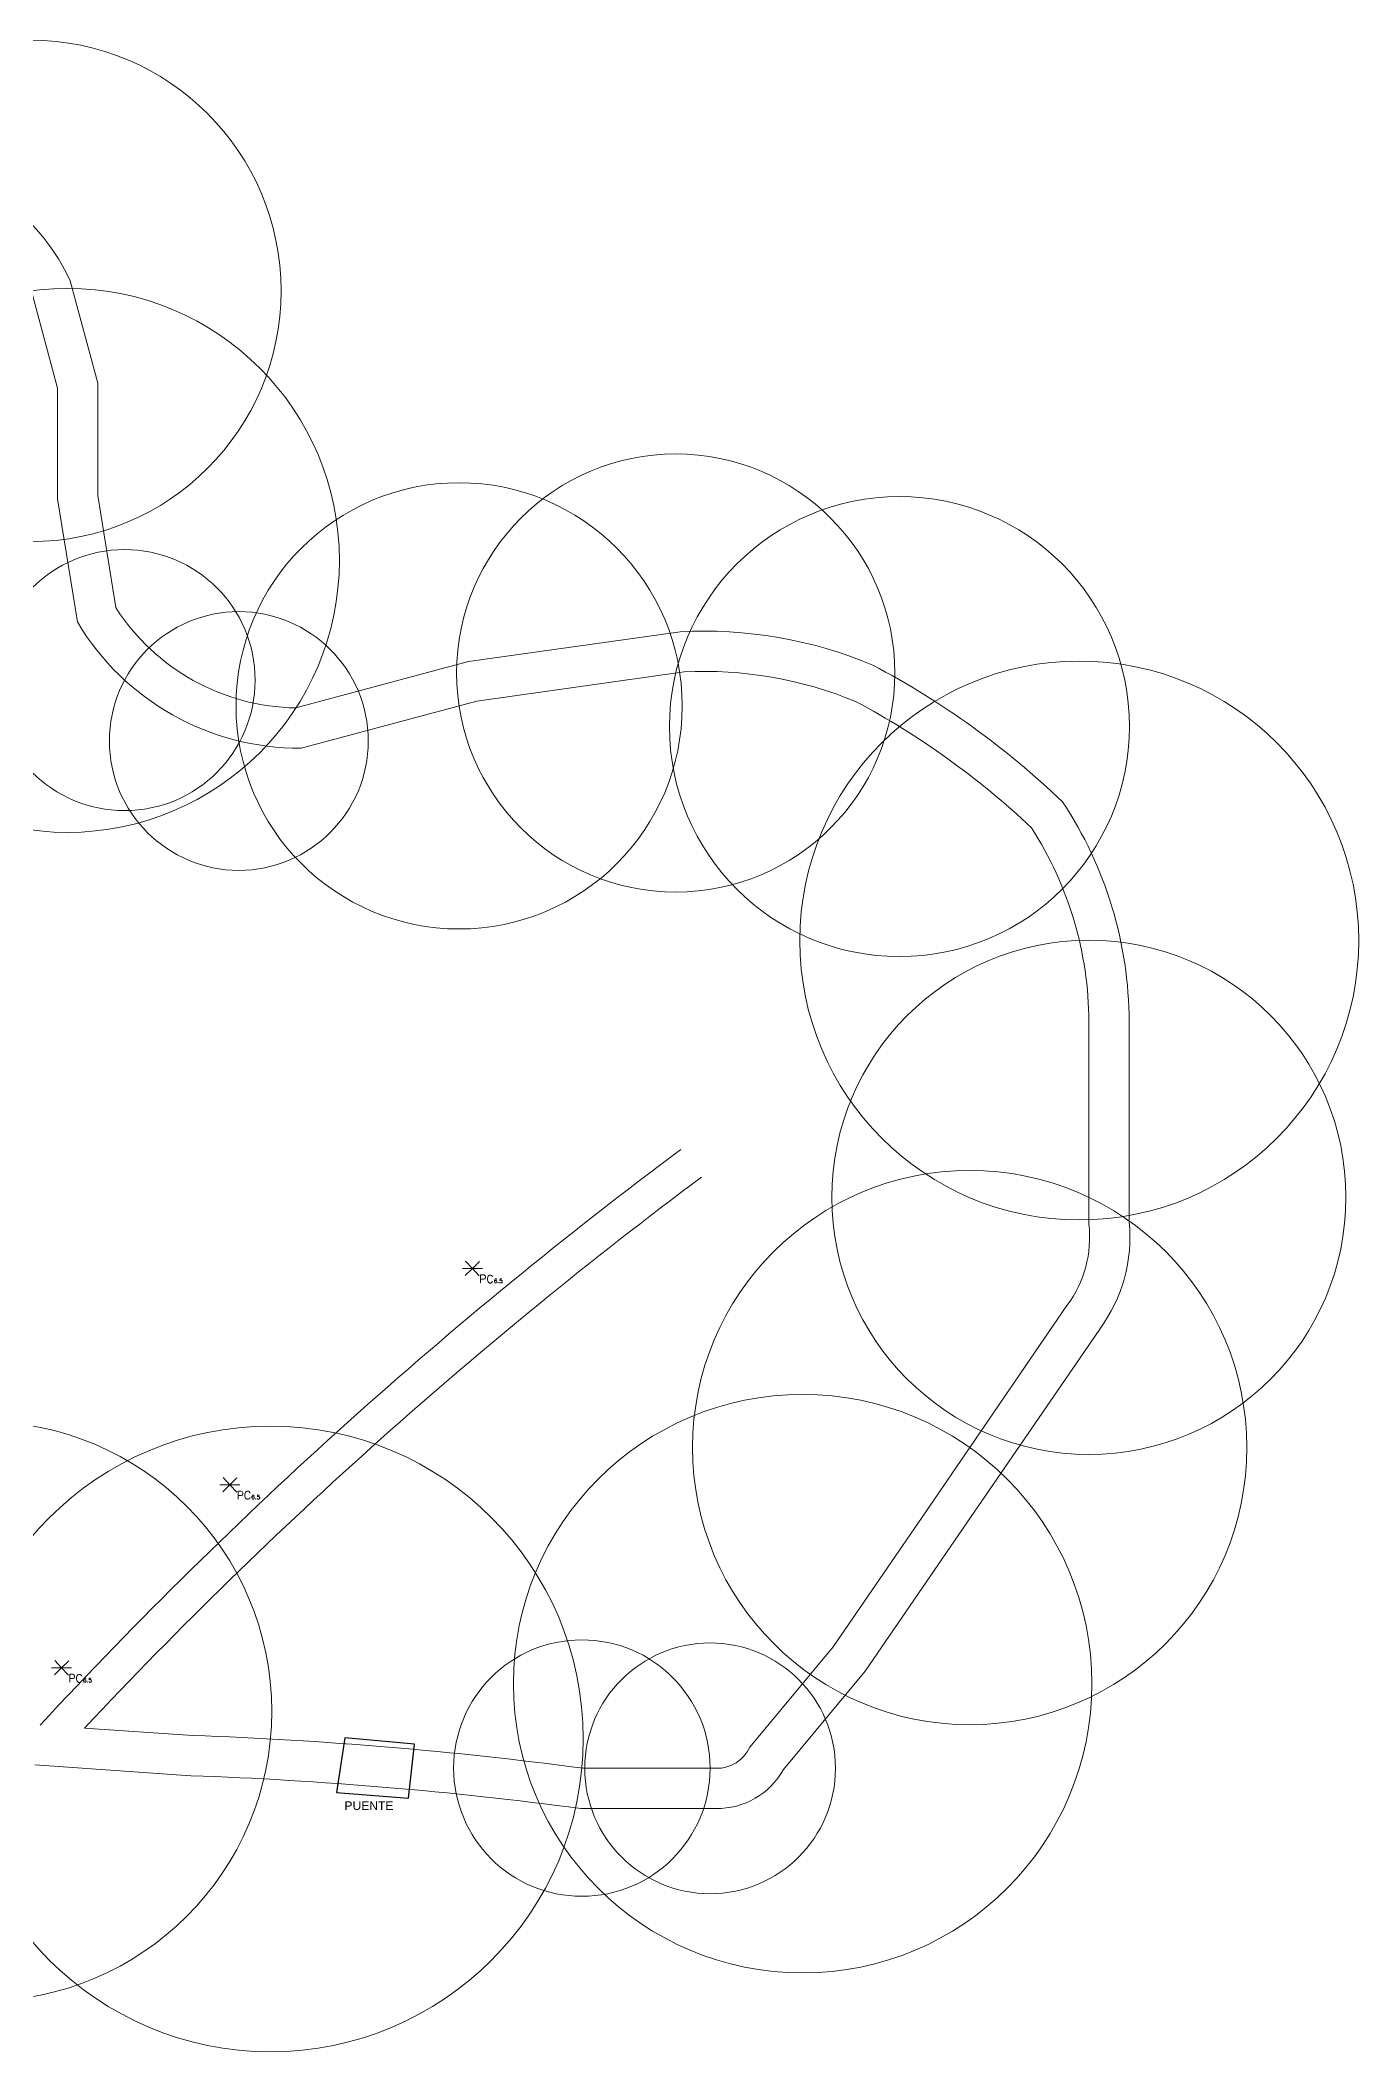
# Model space of a CAD drawing. Header units: metres. Extents: x 383199 to 385363, y 1493349 to 1497259.
# Drawn here: x 384377.7 to 384607, y 1494392.1 to 1494741.9 of the extents above; entities that cross this region are included whole.
import ezdxf

# ---------------------------------------------------------------- set-up
doc = ezdxf.new("R2010")
doc.units = ezdxf.units.M
for name, color, linetype, lineweight in [('_ADDRESSDIBUJO', 7, 'Continuous', 0), ('_LOTLINE', 4, 'Continuous', 0), ('_POLEPED', 7, 'Continuous', 0)]:
    doc.layers.add(name, color=color, linetype=linetype, lineweight=lineweight)
doc.styles.get("Standard").update_dxf_attribs({"font": 'arial.ttf'})
doc.styles.add('StrandDistance0', font='ENGINEERING.shx', dxfattribs={"height": 1.5})

# ---------------------------------------------------------------- blocks, each defined once
blk = doc.blocks.new('PC6.5')
at = {"layer": '_POLEPED', "color": 1}
for p, q in [((-1.74, 0), (0, 0)), ((-1.24, -1.22), (0, 0)), ((-1.19, 1.27), (0, 0)), ((0, 0), (1.24, 1.22)), ((0, 0), (1.74, 0)), ((0, 0), (1.19, -1.27))]:
    blk.add_line(p, q, dxfattribs=at)
at = {"layer": '_POLEPED', "linetype": 'Continuous', "attachment_point": 7, "rotation": 359.6478, "line_spacing_factor": 0.72, "style": 'StrandDistance0'}
for s, insert, char_height in [('\\Fromans;PC', (1.18, -2.51), 1.3914), ('\\Fromans;6.5', (3.72, -2.51), 0.7317)]:
    blk.add_mtext(s, dxfattribs=dict(at, insert=insert, char_height=char_height))

msp = doc.modelspace()

# ---------------------------------------------------------------- linework, layer by layer
msp.add_lwpolyline([(384429.2, 1494437.22), (384441.77, 1494436.2), (384442.82, 1494445.6), (384430.7, 1494446.73)], close=True)
at = {"layer": '_LOTLINE'}
for points in [[(384376.76, 1494442), (384403.89, 1494440.14, -0.024356), (384471.71, 1494434.42), (384471.71, 1494434.42), (384495.21, 1494434.42, 0.274321), (384506.98, 1494441.21), (384521.19, 1494458.3), (384538.85, 1494484.09), (384561.95, 1494517.82, 0.185758), (384567.07, 1494536.44), (384567.07, 1494571.24, 0.146575), (384555.49, 1494609.5), (384555.49, 1494609.5, 0.06885), (384522.48, 1494633.29, 0.112948), (384489.01, 1494639.08), (384452.21, 1494633.88), (384422.16, 1494625.83, -0.250854), (384390.85, 1494643.27), (384387.7, 1494662.76), (384387.7, 1494682.33), (384382.93, 1494700.1, 0.314153), (384345.95, 1494721.47)], [(384385.42, 1494448.43), (384404.25, 1494447.14, -0.024149), (384472.18, 1494441.42), (384495.26, 1494441.42, 0.29814), (384501.11, 1494445.11), (384515.6, 1494462.52), (384533.08, 1494488.05), (384556.25, 1494521.88, 0.191415), (384560.07, 1494536.06), (384560.07, 1494571.23, 0.143376), (384550.08, 1494604.99, 0.066859), (384519.49, 1494626.96, 0.110712), (384489.69, 1494632.1), (384453.61, 1494627.01), (384423.07, 1494618.83, -0.265908), (384384.16, 1494640.78), (384380.7, 1494662.19), (384380.7, 1494681.41), (384376.34, 1494697.66, 0.307473)], [(384377.7, 1494448.95, -0.045663), (384489.13, 1494549.05)], [(384385.42, 1494448.43, -0.044172), (384492.72, 1494544.24, -0.045663)]]:
    msp.add_lwpolyline(points, format="xyb", dxfattribs=at)
for centre, radius in [((384471.9, 1494441.46), 22.3), ((384494.2, 1494441.42), 21.8)]:
    msp.add_circle(centre, radius, dxfattribs=at)
at = {"layer": '_POLEPED'}
for centre, radius in [((384375.99, 1494698.35), 43.6), ((384382.43, 1494651.49), 47.3), ((384488.22, 1494631.9), 38.1), ((384450.55, 1494626.19), 38.8), ((384527.12, 1494622.58), 40), ((384392.38, 1494630.67), 22.7), ((384412.24, 1494620.08), 22.5), ((384558.4, 1494585.38), 48.6), ((384560.07, 1494540.72), 44.7), ((384539.34, 1494497.2), 48.2), ((384510.29, 1494456.14), 50.3), ((384367.57, 1494451.34), 50.4), ((384417.74, 1494446.53), 54.4)]:
    msp.add_circle(centre, radius, dxfattribs=at)

# ---------------------------------------------------------------- block references
for p in [(384452.86, 1494528.34), (384410.68, 1494490.73), (384381.41, 1494458.89)]:
    msp.add_blockref('PC6.5', p, dxfattribs=at)

# ---------------------------------------------------------------- texts
at = {"layer": '_ADDRESSDIBUJO'}
msp.add_text('PUENTE', height=1.5, dxfattribs=at).set_placement((384430.62, 1494434.17))

doc.saveas('drawing.dxf')
